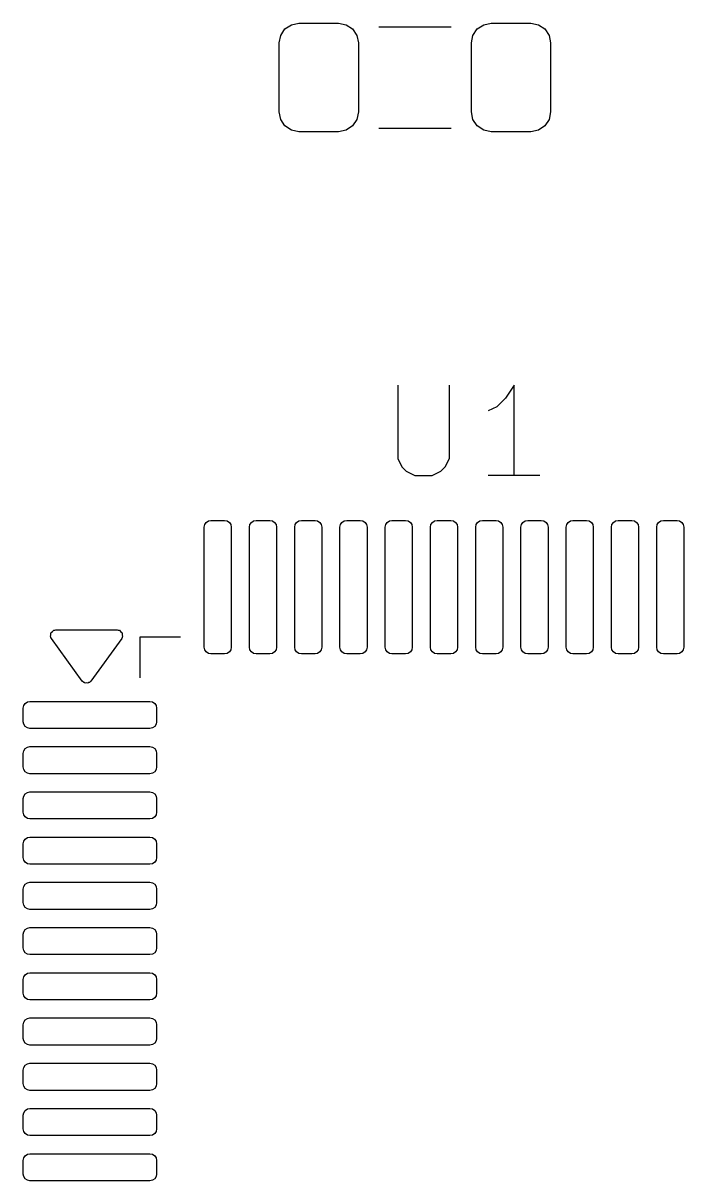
# Model space of a CAD drawing. Extents: x -0.18 to 2, y -0.2 to 1.93.
# Drawn here: x -0.138 to 0.149, y 0.417 to 0.921 of the extents above; entities that cross this region are included whole.
import ezdxf

# ---------------------------------------------------------------- set-up
doc = ezdxf.new("R2010")
doc.units = 0
doc.header["$MEASUREMENT"] = 0
doc.layers.add('BLACK', color=7, linetype='CONTINUOUS')
doc.layers.add('LYELLOW', color=51, linetype='CONTINUOUS')

msp = doc.modelspace()

# ---------------------------------------------------------------- linework, layer by layer
at = {"layer": 'BLACK', "linetype": 'CONTINUOUS'}
for p, q in [((-0.02624, 0.91593), (-0.02438, 0.91873)), ((-0.02624, 0.91593), (-0.02438, 0.91873)), ((-0.02438, 0.91873), (-0.02158, 0.92059)), ((-0.02438, 0.91873), (-0.02158, 0.92059)), ((-0.02158, 0.92059), (-0.01829, 0.92125)), ((-0.02158, 0.92059), (-0.01829, 0.92125)), ((-0.01829, 0.92125), (-0.00106, 0.92125)), ((-0.01829, 0.92125), (-0.00106, 0.92125)), ((-0.00106, 0.92125), (0.00223, 0.92059)), ((-0.00106, 0.92125), (0.00223, 0.92059)), ((0.00223, 0.92059), (0.00503, 0.91873)), ((0.00223, 0.92059), (0.00503, 0.91873)), ((0.00503, 0.91873), (0.00689, 0.91593)), ((0.00503, 0.91873), (0.00689, 0.91593)), ((0.05742, 0.91593), (0.05928, 0.91873)), ((0.05742, 0.91593), (0.05928, 0.91873)), ((0.05928, 0.91873), (0.06208, 0.92059)), ((0.05928, 0.91873), (0.06208, 0.92059)), ((0.06208, 0.92059), (0.06537, 0.92125)), ((0.06208, 0.92059), (0.06537, 0.92125)), ((0.06537, 0.92125), (0.0826, 0.92125)), ((0.06537, 0.92125), (0.0826, 0.92125)), ((0.0826, 0.92125), (0.08589, 0.92059)), ((0.0826, 0.92125), (0.08589, 0.92059)), ((0.08589, 0.92059), (0.08869, 0.91873)), ((0.08589, 0.92059), (0.08869, 0.91873)), ((0.08869, 0.91873), (0.09056, 0.91593)), ((0.08869, 0.91873), (0.09056, 0.91593)), ((-0.0269, 0.91264), (-0.02624, 0.91593)), ((-0.0269, 0.91264), (-0.02624, 0.91593)), ((-0.0269, 0.88262), (-0.0269, 0.91264)), ((-0.0269, 0.88262), (-0.0269, 0.91264)), ((0.00689, 0.91593), (0.00755, 0.91264)), ((0.00689, 0.91593), (0.00755, 0.91264)), ((0.00755, 0.91264), (0.00755, 0.88262)), ((0.00755, 0.91264), (0.00755, 0.88262)), ((0.05676, 0.91264), (0.05742, 0.91593)), ((0.05676, 0.91264), (0.05742, 0.91593)), ((0.05676, 0.88262), (0.05676, 0.91264)), ((0.05676, 0.88262), (0.05676, 0.91264)), ((0.09056, 0.91593), (0.09121, 0.91264)), ((0.09056, 0.91593), (0.09121, 0.91264)), ((0.09121, 0.91264), (0.09121, 0.88262)), ((0.09121, 0.91264), (0.09121, 0.88262)), ((-0.02624, 0.87932), (-0.0269, 0.88262)), ((-0.02624, 0.87932), (-0.0269, 0.88262)), ((0.00755, 0.88262), (0.00689, 0.87932)), ((0.00755, 0.88262), (0.00689, 0.87932)), ((0.05742, 0.87932), (0.05676, 0.88262)), ((0.05742, 0.87932), (0.05676, 0.88262)), ((0.09121, 0.88262), (0.09056, 0.87932)), ((0.09121, 0.88262), (0.09056, 0.87932)), ((-0.02438, 0.87653), (-0.02624, 0.87932)), ((-0.02438, 0.87653), (-0.02624, 0.87932)), ((0.00689, 0.87932), (0.00503, 0.87653)), ((0.00689, 0.87932), (0.00503, 0.87653)), ((0.05928, 0.87653), (0.05742, 0.87932)), ((0.05928, 0.87653), (0.05742, 0.87932)), ((0.09056, 0.87932), (0.08869, 0.87653)), ((0.09056, 0.87932), (0.08869, 0.87653)), ((-0.02158, 0.87466), (-0.02438, 0.87653)), ((-0.02158, 0.87466), (-0.02438, 0.87653)), ((-0.01829, 0.87401), (-0.02158, 0.87466)), ((-0.01829, 0.87401), (-0.02158, 0.87466)), ((-0.00106, 0.87401), (-0.01829, 0.87401)), ((-0.00106, 0.87401), (-0.01829, 0.87401)), ((0.00223, 0.87466), (-0.00106, 0.87401)), ((0.00223, 0.87466), (-0.00106, 0.87401)), ((0.00503, 0.87653), (0.00223, 0.87466)), ((0.00503, 0.87653), (0.00223, 0.87466)), ((0.06208, 0.87466), (0.05928, 0.87653)), ((0.06208, 0.87466), (0.05928, 0.87653)), ((0.06537, 0.87401), (0.06208, 0.87466)), ((0.06537, 0.87401), (0.06208, 0.87466)), ((0.0826, 0.87401), (0.06537, 0.87401)), ((0.0826, 0.87401), (0.06537, 0.87401)), ((0.08589, 0.87466), (0.0826, 0.87401)), ((0.08589, 0.87466), (0.0826, 0.87401)), ((0.08869, 0.87653), (0.08589, 0.87466)), ((0.08869, 0.87653), (0.08589, 0.87466)), ((-0.05952, 0.7019), (-0.0593, 0.70303)), ((-0.05952, 0.7019), (-0.0593, 0.70303)), ((-0.05952, 0.64973), (-0.05952, 0.7019)), ((-0.05952, 0.64973), (-0.05952, 0.7019)), ((-0.0593, 0.70303), (-0.05866, 0.70399)), ((-0.0593, 0.70303), (-0.05866, 0.70399)), ((-0.05866, 0.70399), (-0.0577, 0.70463)), ((-0.05866, 0.70399), (-0.0577, 0.70463)), ((-0.0577, 0.70463), (-0.05657, 0.70485)), ((-0.0577, 0.70463), (-0.05657, 0.70485)), ((-0.05657, 0.70485), (-0.05066, 0.70485)), ((-0.05657, 0.70485), (-0.05066, 0.70485)), ((-0.05066, 0.70485), (-0.04953, 0.70463)), ((-0.05066, 0.70485), (-0.04953, 0.70463)), ((-0.04953, 0.70463), (-0.04857, 0.70399)), ((-0.04953, 0.70463), (-0.04857, 0.70399)), ((-0.04857, 0.70399), (-0.04793, 0.70303)), ((-0.04857, 0.70399), (-0.04793, 0.70303)), ((-0.04793, 0.70303), (-0.04771, 0.7019)), ((-0.04793, 0.70303), (-0.04771, 0.7019)), ((-0.04771, 0.7019), (-0.04771, 0.64973)), ((-0.04771, 0.7019), (-0.04771, 0.64973)), ((-0.03984, 0.7019), (-0.03961, 0.70303)), ((-0.03984, 0.7019), (-0.03961, 0.70303)), ((-0.03984, 0.64973), (-0.03984, 0.7019)), ((-0.03984, 0.64973), (-0.03984, 0.7019)), ((-0.03961, 0.70303), (-0.03897, 0.70399)), ((-0.03961, 0.70303), (-0.03897, 0.70399)), ((-0.03897, 0.70399), (-0.03801, 0.70463)), ((-0.03897, 0.70399), (-0.03801, 0.70463)), ((-0.03801, 0.70463), (-0.03688, 0.70485)), ((-0.03801, 0.70463), (-0.03688, 0.70485)), ((-0.03688, 0.70485), (-0.03098, 0.70485)), ((-0.03688, 0.70485), (-0.03098, 0.70485)), ((-0.03098, 0.70485), (-0.02985, 0.70463)), ((-0.03098, 0.70485), (-0.02985, 0.70463)), ((-0.02985, 0.70463), (-0.02889, 0.70399)), ((-0.02985, 0.70463), (-0.02889, 0.70399)), ((-0.02889, 0.70399), (-0.02825, 0.70303)), ((-0.02889, 0.70399), (-0.02825, 0.70303)), ((-0.02825, 0.70303), (-0.02802, 0.7019)), ((-0.02825, 0.70303), (-0.02802, 0.7019)), ((-0.02802, 0.7019), (-0.02802, 0.64973)), ((-0.02802, 0.7019), (-0.02802, 0.64973)), ((-0.02015, 0.7019), (-0.01993, 0.70303)), ((-0.02015, 0.7019), (-0.01993, 0.70303)), ((-0.02015, 0.64973), (-0.02015, 0.7019)), ((-0.02015, 0.64973), (-0.02015, 0.7019)), ((-0.01993, 0.70303), (-0.01929, 0.70399)), ((-0.01993, 0.70303), (-0.01929, 0.70399)), ((-0.01929, 0.70399), (-0.01833, 0.70463)), ((-0.01929, 0.70399), (-0.01833, 0.70463)), ((-0.01833, 0.70463), (-0.0172, 0.70485)), ((-0.01833, 0.70463), (-0.0172, 0.70485)), ((-0.0172, 0.70485), (-0.01129, 0.70485)), ((-0.0172, 0.70485), (-0.01129, 0.70485)), ((-0.01129, 0.70485), (-0.01016, 0.70463)), ((-0.01129, 0.70485), (-0.01016, 0.70463)), ((-0.01016, 0.70463), (-0.0092, 0.70399)), ((-0.01016, 0.70463), (-0.0092, 0.70399)), ((-0.0092, 0.70399), (-0.00856, 0.70303)), ((-0.0092, 0.70399), (-0.00856, 0.70303)), ((-0.00856, 0.70303), (-0.00834, 0.7019)), ((-0.00856, 0.70303), (-0.00834, 0.7019)), ((-0.00834, 0.7019), (-0.00834, 0.64973)), ((-0.00834, 0.7019), (-0.00834, 0.64973)), ((-0.00047, 0.7019), (-0.00024, 0.70303)), ((-0.00047, 0.7019), (-0.00024, 0.70303)), ((-0.00047, 0.64973), (-0.00047, 0.7019)), ((-0.00047, 0.64973), (-0.00047, 0.7019)), ((-0.00024, 0.70303), (0.0004, 0.70399)), ((-0.00024, 0.70303), (0.0004, 0.70399)), ((0.0004, 0.70399), (0.00136, 0.70463)), ((0.0004, 0.70399), (0.00136, 0.70463)), ((0.00136, 0.70463), (0.00249, 0.70485)), ((0.00136, 0.70463), (0.00249, 0.70485)), ((0.00249, 0.70485), (0.00839, 0.70485)), ((0.00249, 0.70485), (0.00839, 0.70485)), ((0.00839, 0.70485), (0.00952, 0.70463)), ((0.00839, 0.70485), (0.00952, 0.70463)), ((0.00952, 0.70463), (0.01048, 0.70399)), ((0.00952, 0.70463), (0.01048, 0.70399)), ((0.01048, 0.70399), (0.01112, 0.70303)), ((0.01048, 0.70399), (0.01112, 0.70303)), ((0.01112, 0.70303), (0.01135, 0.7019)), ((0.01112, 0.70303), (0.01135, 0.7019)), ((0.01135, 0.7019), (0.01135, 0.64973)), ((0.01135, 0.7019), (0.01135, 0.64973)), ((0.01922, 0.7019), (0.01944, 0.70303)), ((0.01922, 0.7019), (0.01944, 0.70303)), ((0.01922, 0.64973), (0.01922, 0.7019)), ((0.01922, 0.64973), (0.01922, 0.7019)), ((0.01944, 0.70303), (0.02008, 0.70399)), ((0.01944, 0.70303), (0.02008, 0.70399)), ((0.02008, 0.70399), (0.02104, 0.70463)), ((0.02008, 0.70399), (0.02104, 0.70463)), ((0.02104, 0.70463), (0.02217, 0.70485)), ((0.02104, 0.70463), (0.02217, 0.70485)), ((0.02217, 0.70485), (0.02808, 0.70485)), ((0.02217, 0.70485), (0.02808, 0.70485)), ((0.02808, 0.70485), (0.02921, 0.70463)), ((0.02808, 0.70485), (0.02921, 0.70463)), ((0.02921, 0.70463), (0.03017, 0.70399)), ((0.02921, 0.70463), (0.03017, 0.70399)), ((0.03017, 0.70399), (0.03081, 0.70303)), ((0.03017, 0.70399), (0.03081, 0.70303)), ((0.03081, 0.70303), (0.03103, 0.7019)), ((0.03081, 0.70303), (0.03103, 0.7019)), ((0.03103, 0.7019), (0.03103, 0.64973)), ((0.03103, 0.7019), (0.03103, 0.64973)), ((0.0389, 0.7019), (0.03913, 0.70303)), ((0.0389, 0.7019), (0.03913, 0.70303)), ((0.0389, 0.64973), (0.0389, 0.7019)), ((0.0389, 0.64973), (0.0389, 0.7019)), ((0.03913, 0.70303), (0.03977, 0.70399)), ((0.03913, 0.70303), (0.03977, 0.70399)), ((0.03977, 0.70399), (0.04073, 0.70463)), ((0.03977, 0.70399), (0.04073, 0.70463)), ((0.04073, 0.70463), (0.04186, 0.70485)), ((0.04073, 0.70463), (0.04186, 0.70485)), ((0.04186, 0.70485), (0.04776, 0.70485)), ((0.04186, 0.70485), (0.04776, 0.70485)), ((0.04776, 0.70485), (0.04889, 0.70463)), ((0.04776, 0.70485), (0.04889, 0.70463)), ((0.04889, 0.70463), (0.04985, 0.70399)), ((0.04889, 0.70463), (0.04985, 0.70399)), ((0.04985, 0.70399), (0.05049, 0.70303)), ((0.04985, 0.70399), (0.05049, 0.70303)), ((0.05049, 0.70303), (0.05072, 0.7019)), ((0.05049, 0.70303), (0.05072, 0.7019)), ((0.05072, 0.7019), (0.05072, 0.64973)), ((0.05072, 0.7019), (0.05072, 0.64973)), ((0.05859, 0.7019), (0.05881, 0.70303)), ((0.05859, 0.7019), (0.05881, 0.70303)), ((0.05859, 0.64973), (0.05859, 0.7019)), ((0.05859, 0.64973), (0.05859, 0.7019)), ((0.05881, 0.70303), (0.05945, 0.70399)), ((0.05881, 0.70303), (0.05945, 0.70399)), ((0.05945, 0.70399), (0.06041, 0.70463)), ((0.05945, 0.70399), (0.06041, 0.70463)), ((0.06041, 0.70463), (0.06154, 0.70485)), ((0.06041, 0.70463), (0.06154, 0.70485)), ((0.06154, 0.70485), (0.06745, 0.70485)), ((0.06154, 0.70485), (0.06745, 0.70485)), ((0.06745, 0.70485), (0.06858, 0.70463)), ((0.06745, 0.70485), (0.06858, 0.70463)), ((0.06858, 0.70463), (0.06954, 0.70399)), ((0.06858, 0.70463), (0.06954, 0.70399)), ((0.06954, 0.70399), (0.07018, 0.70303)), ((0.06954, 0.70399), (0.07018, 0.70303)), ((0.07018, 0.70303), (0.0704, 0.7019)), ((0.07018, 0.70303), (0.0704, 0.7019)), ((0.0704, 0.7019), (0.0704, 0.64973)), ((0.0704, 0.7019), (0.0704, 0.64973)), ((0.07827, 0.7019), (0.0785, 0.70303)), ((0.07827, 0.7019), (0.0785, 0.70303)), ((0.07827, 0.64973), (0.07827, 0.7019)), ((0.07827, 0.64973), (0.07827, 0.7019)), ((0.0785, 0.70303), (0.07914, 0.70399)), ((0.0785, 0.70303), (0.07914, 0.70399)), ((0.07914, 0.70399), (0.0801, 0.70463)), ((0.07914, 0.70399), (0.0801, 0.70463)), ((0.0801, 0.70463), (0.08123, 0.70485)), ((0.0801, 0.70463), (0.08123, 0.70485)), ((0.08123, 0.70485), (0.08713, 0.70485)), ((0.08123, 0.70485), (0.08713, 0.70485)), ((0.08713, 0.70485), (0.08826, 0.70463)), ((0.08713, 0.70485), (0.08826, 0.70463)), ((0.08826, 0.70463), (0.08922, 0.70399)), ((0.08826, 0.70463), (0.08922, 0.70399)), ((0.08922, 0.70399), (0.08986, 0.70303)), ((0.08922, 0.70399), (0.08986, 0.70303)), ((0.08986, 0.70303), (0.09009, 0.7019)), ((0.08986, 0.70303), (0.09009, 0.7019)), ((0.09009, 0.7019), (0.09009, 0.64973)), ((0.09009, 0.7019), (0.09009, 0.64973)), ((0.09796, 0.7019), (0.09818, 0.70303)), ((0.09796, 0.7019), (0.09818, 0.70303)), ((0.09796, 0.64973), (0.09796, 0.7019)), ((0.09796, 0.64973), (0.09796, 0.7019)), ((0.09818, 0.70303), (0.09882, 0.70399)), ((0.09818, 0.70303), (0.09882, 0.70399)), ((0.09882, 0.70399), (0.09978, 0.70463)), ((0.09882, 0.70399), (0.09978, 0.70463)), ((0.09978, 0.70463), (0.10091, 0.70485)), ((0.09978, 0.70463), (0.10091, 0.70485)), ((0.10091, 0.70485), (0.10682, 0.70485)), ((0.10091, 0.70485), (0.10682, 0.70485)), ((0.10682, 0.70485), (0.10795, 0.70463)), ((0.10682, 0.70485), (0.10795, 0.70463)), ((0.10795, 0.70463), (0.10891, 0.70399)), ((0.10795, 0.70463), (0.10891, 0.70399)), ((0.10891, 0.70399), (0.10955, 0.70303)), ((0.10891, 0.70399), (0.10955, 0.70303)), ((0.10955, 0.70303), (0.10977, 0.7019)), ((0.10955, 0.70303), (0.10977, 0.7019)), ((0.10977, 0.7019), (0.10977, 0.64973)), ((0.10977, 0.7019), (0.10977, 0.64973)), ((0.11764, 0.7019), (0.11787, 0.70303)), ((0.11764, 0.7019), (0.11787, 0.70303)), ((0.11764, 0.64973), (0.11764, 0.7019)), ((0.11764, 0.64973), (0.11764, 0.7019)), ((0.11787, 0.70303), (0.11851, 0.70399)), ((0.11787, 0.70303), (0.11851, 0.70399)), ((0.11851, 0.70399), (0.11947, 0.70463)), ((0.11851, 0.70399), (0.11947, 0.70463)), ((0.11947, 0.70463), (0.1206, 0.70485)), ((0.11947, 0.70463), (0.1206, 0.70485)), ((0.1206, 0.70485), (0.1265, 0.70485)), ((0.1206, 0.70485), (0.1265, 0.70485)), ((0.1265, 0.70485), (0.12763, 0.70463)), ((0.1265, 0.70485), (0.12763, 0.70463)), ((0.12763, 0.70463), (0.12859, 0.70399)), ((0.12763, 0.70463), (0.12859, 0.70399)), ((0.12859, 0.70399), (0.12923, 0.70303)), ((0.12859, 0.70399), (0.12923, 0.70303)), ((0.12923, 0.70303), (0.12946, 0.7019)), ((0.12923, 0.70303), (0.12946, 0.7019)), ((0.12946, 0.7019), (0.12946, 0.64973)), ((0.12946, 0.7019), (0.12946, 0.64973)), ((0.13733, 0.7019), (0.13755, 0.70303)), ((0.13733, 0.7019), (0.13755, 0.70303)), ((0.13733, 0.64973), (0.13733, 0.7019)), ((0.13733, 0.64973), (0.13733, 0.7019)), ((0.13755, 0.70303), (0.13819, 0.70399)), ((0.13755, 0.70303), (0.13819, 0.70399)), ((0.13819, 0.70399), (0.13915, 0.70463)), ((0.13819, 0.70399), (0.13915, 0.70463)), ((0.13915, 0.70463), (0.14028, 0.70485)), ((0.13915, 0.70463), (0.14028, 0.70485)), ((0.14028, 0.70485), (0.14619, 0.70485)), ((0.14028, 0.70485), (0.14619, 0.70485)), ((0.14619, 0.70485), (0.14732, 0.70463)), ((0.14619, 0.70485), (0.14732, 0.70463)), ((0.14732, 0.70463), (0.14828, 0.70399)), ((0.14732, 0.70463), (0.14828, 0.70399)), ((0.14828, 0.70399), (0.14892, 0.70303)), ((0.14828, 0.70399), (0.14892, 0.70303)), ((0.14892, 0.70303), (0.14914, 0.7019)), ((0.14892, 0.70303), (0.14914, 0.7019)), ((0.14914, 0.7019), (0.14914, 0.64973)), ((0.14914, 0.7019), (0.14914, 0.64973)), ((-0.0593, 0.6486), (-0.05952, 0.64973)), ((-0.0593, 0.6486), (-0.05952, 0.64973)), ((-0.05866, 0.64765), (-0.0593, 0.6486)), ((-0.05866, 0.64765), (-0.0593, 0.6486)), ((-0.0577, 0.64701), (-0.05866, 0.64765)), ((-0.0577, 0.64701), (-0.05866, 0.64765)), ((-0.05657, 0.64678), (-0.0577, 0.64701)), ((-0.05657, 0.64678), (-0.0577, 0.64701)), ((-0.05066, 0.64678), (-0.05657, 0.64678)), ((-0.05066, 0.64678), (-0.05657, 0.64678)), ((-0.04953, 0.64701), (-0.05066, 0.64678)), ((-0.04953, 0.64701), (-0.05066, 0.64678)), ((-0.04857, 0.64765), (-0.04953, 0.64701)), ((-0.04857, 0.64765), (-0.04953, 0.64701)), ((-0.04793, 0.6486), (-0.04857, 0.64765)), ((-0.04793, 0.6486), (-0.04857, 0.64765)), ((-0.04771, 0.64973), (-0.04793, 0.6486)), ((-0.04771, 0.64973), (-0.04793, 0.6486)), ((-0.03961, 0.6486), (-0.03984, 0.64973)), ((-0.03961, 0.6486), (-0.03984, 0.64973)), ((-0.03897, 0.64765), (-0.03961, 0.6486)), ((-0.03897, 0.64765), (-0.03961, 0.6486)), ((-0.03801, 0.64701), (-0.03897, 0.64765)), ((-0.03801, 0.64701), (-0.03897, 0.64765)), ((-0.03688, 0.64678), (-0.03801, 0.64701)), ((-0.03688, 0.64678), (-0.03801, 0.64701)), ((-0.03098, 0.64678), (-0.03688, 0.64678)), ((-0.03098, 0.64678), (-0.03688, 0.64678)), ((-0.02985, 0.64701), (-0.03098, 0.64678)), ((-0.02985, 0.64701), (-0.03098, 0.64678)), ((-0.02889, 0.64765), (-0.02985, 0.64701)), ((-0.02889, 0.64765), (-0.02985, 0.64701)), ((-0.02825, 0.6486), (-0.02889, 0.64765)), ((-0.02825, 0.6486), (-0.02889, 0.64765)), ((-0.02802, 0.64973), (-0.02825, 0.6486)), ((-0.02802, 0.64973), (-0.02825, 0.6486)), ((-0.01993, 0.6486), (-0.02015, 0.64973)), ((-0.01993, 0.6486), (-0.02015, 0.64973)), ((-0.01929, 0.64765), (-0.01993, 0.6486)), ((-0.01929, 0.64765), (-0.01993, 0.6486)), ((-0.01833, 0.64701), (-0.01929, 0.64765)), ((-0.01833, 0.64701), (-0.01929, 0.64765)), ((-0.0172, 0.64678), (-0.01833, 0.64701)), ((-0.0172, 0.64678), (-0.01833, 0.64701)), ((-0.01129, 0.64678), (-0.0172, 0.64678)), ((-0.01129, 0.64678), (-0.0172, 0.64678)), ((-0.01016, 0.64701), (-0.01129, 0.64678)), ((-0.01016, 0.64701), (-0.01129, 0.64678)), ((-0.0092, 0.64765), (-0.01016, 0.64701)), ((-0.0092, 0.64765), (-0.01016, 0.64701)), ((-0.00856, 0.6486), (-0.0092, 0.64765)), ((-0.00856, 0.6486), (-0.0092, 0.64765)), ((-0.00834, 0.64973), (-0.00856, 0.6486)), ((-0.00834, 0.64973), (-0.00856, 0.6486)), ((-0.00024, 0.6486), (-0.00047, 0.64973)), ((-0.00024, 0.6486), (-0.00047, 0.64973)), ((0.0004, 0.64765), (-0.00024, 0.6486)), ((0.0004, 0.64765), (-0.00024, 0.6486)), ((0.00136, 0.64701), (0.0004, 0.64765)), ((0.00136, 0.64701), (0.0004, 0.64765)), ((0.00249, 0.64678), (0.00136, 0.64701)), ((0.00249, 0.64678), (0.00136, 0.64701)), ((0.00839, 0.64678), (0.00249, 0.64678)), ((0.00839, 0.64678), (0.00249, 0.64678)), ((0.00952, 0.64701), (0.00839, 0.64678)), ((0.00952, 0.64701), (0.00839, 0.64678)), ((0.01048, 0.64765), (0.00952, 0.64701)), ((0.01048, 0.64765), (0.00952, 0.64701)), ((0.01112, 0.6486), (0.01048, 0.64765)), ((0.01112, 0.6486), (0.01048, 0.64765)), ((0.01135, 0.64973), (0.01112, 0.6486)), ((0.01135, 0.64973), (0.01112, 0.6486)), ((0.01944, 0.6486), (0.01922, 0.64973)), ((0.01944, 0.6486), (0.01922, 0.64973)), ((0.02008, 0.64765), (0.01944, 0.6486)), ((0.02008, 0.64765), (0.01944, 0.6486)), ((0.02104, 0.64701), (0.02008, 0.64765)), ((0.02104, 0.64701), (0.02008, 0.64765)), ((0.02217, 0.64678), (0.02104, 0.64701)), ((0.02217, 0.64678), (0.02104, 0.64701)), ((0.02808, 0.64678), (0.02217, 0.64678)), ((0.02808, 0.64678), (0.02217, 0.64678)), ((0.02921, 0.64701), (0.02808, 0.64678)), ((0.02921, 0.64701), (0.02808, 0.64678)), ((0.03017, 0.64765), (0.02921, 0.64701)), ((0.03017, 0.64765), (0.02921, 0.64701)), ((0.03081, 0.6486), (0.03017, 0.64765)), ((0.03081, 0.6486), (0.03017, 0.64765)), ((0.03103, 0.64973), (0.03081, 0.6486)), ((0.03103, 0.64973), (0.03081, 0.6486)), ((0.03913, 0.6486), (0.0389, 0.64973)), ((0.03913, 0.6486), (0.0389, 0.64973)), ((0.03977, 0.64765), (0.03913, 0.6486)), ((0.03977, 0.64765), (0.03913, 0.6486)), ((0.04073, 0.64701), (0.03977, 0.64765)), ((0.04073, 0.64701), (0.03977, 0.64765)), ((0.04186, 0.64678), (0.04073, 0.64701)), ((0.04186, 0.64678), (0.04073, 0.64701)), ((0.04776, 0.64678), (0.04186, 0.64678)), ((0.04776, 0.64678), (0.04186, 0.64678)), ((0.04889, 0.64701), (0.04776, 0.64678)), ((0.04889, 0.64701), (0.04776, 0.64678)), ((0.04985, 0.64765), (0.04889, 0.64701)), ((0.04985, 0.64765), (0.04889, 0.64701)), ((0.05049, 0.6486), (0.04985, 0.64765)), ((0.05049, 0.6486), (0.04985, 0.64765)), ((0.05072, 0.64973), (0.05049, 0.6486)), ((0.05072, 0.64973), (0.05049, 0.6486)), ((0.05881, 0.6486), (0.05859, 0.64973)), ((0.05881, 0.6486), (0.05859, 0.64973)), ((0.05945, 0.64765), (0.05881, 0.6486)), ((0.05945, 0.64765), (0.05881, 0.6486)), ((0.06041, 0.64701), (0.05945, 0.64765)), ((0.06041, 0.64701), (0.05945, 0.64765)), ((0.06154, 0.64678), (0.06041, 0.64701)), ((0.06154, 0.64678), (0.06041, 0.64701)), ((0.06745, 0.64678), (0.06154, 0.64678)), ((0.06745, 0.64678), (0.06154, 0.64678)), ((0.06858, 0.64701), (0.06745, 0.64678)), ((0.06858, 0.64701), (0.06745, 0.64678)), ((0.06954, 0.64765), (0.06858, 0.64701)), ((0.06954, 0.64765), (0.06858, 0.64701)), ((0.07018, 0.6486), (0.06954, 0.64765)), ((0.07018, 0.6486), (0.06954, 0.64765)), ((0.0704, 0.64973), (0.07018, 0.6486)), ((0.0704, 0.64973), (0.07018, 0.6486)), ((0.0785, 0.6486), (0.07827, 0.64973)), ((0.0785, 0.6486), (0.07827, 0.64973)), ((0.07914, 0.64765), (0.0785, 0.6486)), ((0.07914, 0.64765), (0.0785, 0.6486)), ((0.0801, 0.64701), (0.07914, 0.64765)), ((0.0801, 0.64701), (0.07914, 0.64765)), ((0.08123, 0.64678), (0.0801, 0.64701)), ((0.08123, 0.64678), (0.0801, 0.64701)), ((0.08713, 0.64678), (0.08123, 0.64678)), ((0.08713, 0.64678), (0.08123, 0.64678)), ((0.08826, 0.64701), (0.08713, 0.64678)), ((0.08826, 0.64701), (0.08713, 0.64678)), ((0.08922, 0.64765), (0.08826, 0.64701)), ((0.08922, 0.64765), (0.08826, 0.64701)), ((0.08986, 0.6486), (0.08922, 0.64765)), ((0.08986, 0.6486), (0.08922, 0.64765)), ((0.09009, 0.64973), (0.08986, 0.6486)), ((0.09009, 0.64973), (0.08986, 0.6486)), ((0.09818, 0.6486), (0.09796, 0.64973)), ((0.09818, 0.6486), (0.09796, 0.64973)), ((0.09882, 0.64765), (0.09818, 0.6486)), ((0.09882, 0.64765), (0.09818, 0.6486)), ((0.09978, 0.64701), (0.09882, 0.64765)), ((0.09978, 0.64701), (0.09882, 0.64765)), ((0.10091, 0.64678), (0.09978, 0.64701)), ((0.10091, 0.64678), (0.09978, 0.64701)), ((0.10682, 0.64678), (0.10091, 0.64678)), ((0.10682, 0.64678), (0.10091, 0.64678)), ((0.10795, 0.64701), (0.10682, 0.64678)), ((0.10795, 0.64701), (0.10682, 0.64678)), ((0.10891, 0.64765), (0.10795, 0.64701)), ((0.10891, 0.64765), (0.10795, 0.64701)), ((0.10955, 0.6486), (0.10891, 0.64765)), ((0.10955, 0.6486), (0.10891, 0.64765)), ((0.10977, 0.64973), (0.10955, 0.6486)), ((0.10977, 0.64973), (0.10955, 0.6486)), ((0.11787, 0.6486), (0.11764, 0.64973)), ((0.11787, 0.6486), (0.11764, 0.64973)), ((0.11851, 0.64765), (0.11787, 0.6486)), ((0.11851, 0.64765), (0.11787, 0.6486)), ((0.11947, 0.64701), (0.11851, 0.64765)), ((0.11947, 0.64701), (0.11851, 0.64765)), ((0.1206, 0.64678), (0.11947, 0.64701)), ((0.1206, 0.64678), (0.11947, 0.64701)), ((0.1265, 0.64678), (0.1206, 0.64678)), ((0.1265, 0.64678), (0.1206, 0.64678)), ((0.12763, 0.64701), (0.1265, 0.64678)), ((0.12763, 0.64701), (0.1265, 0.64678)), ((0.12859, 0.64765), (0.12763, 0.64701)), ((0.12859, 0.64765), (0.12763, 0.64701)), ((0.12923, 0.6486), (0.12859, 0.64765)), ((0.12923, 0.6486), (0.12859, 0.64765)), ((0.12946, 0.64973), (0.12923, 0.6486)), ((0.12946, 0.64973), (0.12923, 0.6486)), ((0.13755, 0.6486), (0.13733, 0.64973)), ((0.13755, 0.6486), (0.13733, 0.64973)), ((0.13819, 0.64765), (0.13755, 0.6486)), ((0.13819, 0.64765), (0.13755, 0.6486)), ((0.13915, 0.64701), (0.13819, 0.64765)), ((0.13915, 0.64701), (0.13819, 0.64765)), ((0.14028, 0.64678), (0.13915, 0.64701)), ((0.14028, 0.64678), (0.13915, 0.64701)), ((0.14619, 0.64678), (0.14028, 0.64678)), ((0.14619, 0.64678), (0.14028, 0.64678)), ((0.14732, 0.64701), (0.14619, 0.64678)), ((0.14732, 0.64701), (0.14619, 0.64678)), ((0.14828, 0.64765), (0.14732, 0.64701)), ((0.14828, 0.64765), (0.14732, 0.64701)), ((0.14892, 0.6486), (0.14828, 0.64765)), ((0.14892, 0.6486), (0.14828, 0.64765)), ((0.14914, 0.64973), (0.14892, 0.6486)), ((0.14914, 0.64973), (0.14892, 0.6486)), ((-0.13804, 0.62429), (-0.1374, 0.62525)), ((-0.13804, 0.62429), (-0.1374, 0.62525)), ((-0.1374, 0.62525), (-0.13644, 0.62589)), ((-0.1374, 0.62525), (-0.13644, 0.62589)), ((-0.13644, 0.62589), (-0.13531, 0.62611)), ((-0.13644, 0.62589), (-0.13531, 0.62611)), ((-0.13531, 0.62611), (-0.08314, 0.62611)), ((-0.13531, 0.62611), (-0.08314, 0.62611)), ((-0.08314, 0.62611), (-0.08201, 0.62589)), ((-0.08314, 0.62611), (-0.08201, 0.62589)), ((-0.08201, 0.62589), (-0.08105, 0.62525)), ((-0.08201, 0.62589), (-0.08105, 0.62525)), ((-0.08105, 0.62525), (-0.08041, 0.62429)), ((-0.08105, 0.62525), (-0.08041, 0.62429)), ((-0.13826, 0.62316), (-0.13804, 0.62429)), ((-0.13826, 0.62316), (-0.13804, 0.62429)), ((-0.13826, 0.61725), (-0.13826, 0.62316)), ((-0.13826, 0.61725), (-0.13826, 0.62316)), ((-0.08041, 0.62429), (-0.08019, 0.62316)), ((-0.08041, 0.62429), (-0.08019, 0.62316)), ((-0.08019, 0.62316), (-0.08019, 0.61725)), ((-0.08019, 0.62316), (-0.08019, 0.61725)), ((-0.13804, 0.61612), (-0.13826, 0.61725)), ((-0.13804, 0.61612), (-0.13826, 0.61725)), ((-0.1374, 0.61517), (-0.13804, 0.61612)), ((-0.1374, 0.61517), (-0.13804, 0.61612)), ((-0.13644, 0.61453), (-0.1374, 0.61517)), ((-0.13644, 0.61453), (-0.1374, 0.61517)), ((-0.08105, 0.61517), (-0.08201, 0.61453)), ((-0.08105, 0.61517), (-0.08201, 0.61453)), ((-0.08041, 0.61612), (-0.08105, 0.61517)), ((-0.08041, 0.61612), (-0.08105, 0.61517)), ((-0.08019, 0.61725), (-0.08041, 0.61612)), ((-0.08019, 0.61725), (-0.08041, 0.61612)), ((-0.13531, 0.6143), (-0.13644, 0.61453)), ((-0.13531, 0.6143), (-0.13644, 0.61453)), ((-0.08314, 0.6143), (-0.13531, 0.6143)), ((-0.08314, 0.6143), (-0.13531, 0.6143)), ((-0.08201, 0.61453), (-0.08314, 0.6143)), ((-0.08201, 0.61453), (-0.08314, 0.6143)), ((-0.13826, 0.60347), (-0.13804, 0.6046)), ((-0.13826, 0.60347), (-0.13804, 0.6046)), ((-0.13804, 0.6046), (-0.1374, 0.60556)), ((-0.13804, 0.6046), (-0.1374, 0.60556)), ((-0.1374, 0.60556), (-0.13644, 0.6062)), ((-0.1374, 0.60556), (-0.13644, 0.6062)), ((-0.13644, 0.6062), (-0.13531, 0.60643)), ((-0.13644, 0.6062), (-0.13531, 0.60643)), ((-0.13531, 0.60643), (-0.08314, 0.60643)), ((-0.13531, 0.60643), (-0.08314, 0.60643)), ((-0.08314, 0.60643), (-0.08201, 0.6062)), ((-0.08314, 0.60643), (-0.08201, 0.6062)), ((-0.08201, 0.6062), (-0.08105, 0.60556)), ((-0.08201, 0.6062), (-0.08105, 0.60556)), ((-0.08105, 0.60556), (-0.08041, 0.6046)), ((-0.08105, 0.60556), (-0.08041, 0.6046)), ((-0.08041, 0.6046), (-0.08019, 0.60347)), ((-0.08041, 0.6046), (-0.08019, 0.60347)), ((-0.13826, 0.59757), (-0.13826, 0.60347)), ((-0.13826, 0.59757), (-0.13826, 0.60347)), ((-0.08019, 0.60347), (-0.08019, 0.59757)), ((-0.08019, 0.60347), (-0.08019, 0.59757)), ((-0.13804, 0.59644), (-0.13826, 0.59757)), ((-0.13804, 0.59644), (-0.13826, 0.59757)), ((-0.1374, 0.59548), (-0.13804, 0.59644)), ((-0.1374, 0.59548), (-0.13804, 0.59644)), ((-0.13644, 0.59484), (-0.1374, 0.59548)), ((-0.13644, 0.59484), (-0.1374, 0.59548)), ((-0.13531, 0.59462), (-0.13644, 0.59484)), ((-0.13531, 0.59462), (-0.13644, 0.59484)), ((-0.08314, 0.59462), (-0.13531, 0.59462)), ((-0.08314, 0.59462), (-0.13531, 0.59462)), ((-0.08201, 0.59484), (-0.08314, 0.59462)), ((-0.08201, 0.59484), (-0.08314, 0.59462)), ((-0.08105, 0.59548), (-0.08201, 0.59484)), ((-0.08105, 0.59548), (-0.08201, 0.59484)), ((-0.08041, 0.59644), (-0.08105, 0.59548)), ((-0.08041, 0.59644), (-0.08105, 0.59548)), ((-0.08019, 0.59757), (-0.08041, 0.59644)), ((-0.08019, 0.59757), (-0.08041, 0.59644)), ((-0.13826, 0.58379), (-0.13804, 0.58492)), ((-0.13826, 0.58379), (-0.13804, 0.58492)), ((-0.13804, 0.58492), (-0.1374, 0.58588)), ((-0.13804, 0.58492), (-0.1374, 0.58588)), ((-0.1374, 0.58588), (-0.13644, 0.58652)), ((-0.1374, 0.58588), (-0.13644, 0.58652)), ((-0.13644, 0.58652), (-0.13531, 0.58674)), ((-0.13644, 0.58652), (-0.13531, 0.58674)), ((-0.13531, 0.58674), (-0.08314, 0.58674)), ((-0.13531, 0.58674), (-0.08314, 0.58674)), ((-0.08314, 0.58674), (-0.08201, 0.58652)), ((-0.08314, 0.58674), (-0.08201, 0.58652)), ((-0.08201, 0.58652), (-0.08105, 0.58588)), ((-0.08201, 0.58652), (-0.08105, 0.58588)), ((-0.08105, 0.58588), (-0.08041, 0.58492)), ((-0.08105, 0.58588), (-0.08041, 0.58492)), ((-0.08041, 0.58492), (-0.08019, 0.58379)), ((-0.08041, 0.58492), (-0.08019, 0.58379)), ((-0.13826, 0.57788), (-0.13826, 0.58379)), ((-0.13826, 0.57788), (-0.13826, 0.58379)), ((-0.08019, 0.58379), (-0.08019, 0.57788)), ((-0.08019, 0.58379), (-0.08019, 0.57788)), ((-0.13804, 0.57675), (-0.13826, 0.57788)), ((-0.13804, 0.57675), (-0.13826, 0.57788)), ((-0.1374, 0.5758), (-0.13804, 0.57675)), ((-0.1374, 0.5758), (-0.13804, 0.57675)), ((-0.13644, 0.57516), (-0.1374, 0.5758)), ((-0.13644, 0.57516), (-0.1374, 0.5758)), ((-0.13531, 0.57493), (-0.13644, 0.57516)), ((-0.13531, 0.57493), (-0.13644, 0.57516)), ((-0.08314, 0.57493), (-0.13531, 0.57493)), ((-0.08314, 0.57493), (-0.13531, 0.57493)), ((-0.08201, 0.57516), (-0.08314, 0.57493)), ((-0.08201, 0.57516), (-0.08314, 0.57493)), ((-0.08105, 0.5758), (-0.08201, 0.57516)), ((-0.08105, 0.5758), (-0.08201, 0.57516)), ((-0.08041, 0.57675), (-0.08105, 0.5758)), ((-0.08041, 0.57675), (-0.08105, 0.5758)), ((-0.08019, 0.57788), (-0.08041, 0.57675)), ((-0.08019, 0.57788), (-0.08041, 0.57675)), ((-0.13826, 0.5641), (-0.13804, 0.56523)), ((-0.13826, 0.5641), (-0.13804, 0.56523)), ((-0.13804, 0.56523), (-0.1374, 0.56619)), ((-0.13804, 0.56523), (-0.1374, 0.56619)), ((-0.1374, 0.56619), (-0.13644, 0.56683)), ((-0.1374, 0.56619), (-0.13644, 0.56683)), ((-0.13644, 0.56683), (-0.13531, 0.56706)), ((-0.13644, 0.56683), (-0.13531, 0.56706)), ((-0.13531, 0.56706), (-0.08314, 0.56706)), ((-0.13531, 0.56706), (-0.08314, 0.56706)), ((-0.08314, 0.56706), (-0.08201, 0.56683)), ((-0.08314, 0.56706), (-0.08201, 0.56683)), ((-0.08201, 0.56683), (-0.08105, 0.56619)), ((-0.08201, 0.56683), (-0.08105, 0.56619)), ((-0.08105, 0.56619), (-0.08041, 0.56523)), ((-0.08105, 0.56619), (-0.08041, 0.56523)), ((-0.08041, 0.56523), (-0.08019, 0.5641)), ((-0.08041, 0.56523), (-0.08019, 0.5641)), ((-0.13826, 0.5582), (-0.13826, 0.5641)), ((-0.13826, 0.5582), (-0.13826, 0.5641)), ((-0.08019, 0.5641), (-0.08019, 0.5582)), ((-0.08019, 0.5641), (-0.08019, 0.5582)), ((-0.13804, 0.55707), (-0.13826, 0.5582)), ((-0.13804, 0.55707), (-0.13826, 0.5582)), ((-0.1374, 0.55611), (-0.13804, 0.55707)), ((-0.1374, 0.55611), (-0.13804, 0.55707)), ((-0.13644, 0.55547), (-0.1374, 0.55611)), ((-0.13644, 0.55547), (-0.1374, 0.55611)), ((-0.13531, 0.55525), (-0.13644, 0.55547)), ((-0.13531, 0.55525), (-0.13644, 0.55547)), ((-0.08314, 0.55525), (-0.13531, 0.55525)), ((-0.08314, 0.55525), (-0.13531, 0.55525)), ((-0.08201, 0.55547), (-0.08314, 0.55525)), ((-0.08201, 0.55547), (-0.08314, 0.55525)), ((-0.08105, 0.55611), (-0.08201, 0.55547)), ((-0.08105, 0.55611), (-0.08201, 0.55547)), ((-0.08041, 0.55707), (-0.08105, 0.55611)), ((-0.08041, 0.55707), (-0.08105, 0.55611)), ((-0.08019, 0.5582), (-0.08041, 0.55707)), ((-0.08019, 0.5582), (-0.08041, 0.55707)), ((-0.13826, 0.54442), (-0.13804, 0.54555)), ((-0.13826, 0.54442), (-0.13804, 0.54555)), ((-0.13826, 0.53851), (-0.13826, 0.54442)), ((-0.13826, 0.53851), (-0.13826, 0.54442)), ((-0.13804, 0.54555), (-0.1374, 0.54651)), ((-0.13804, 0.54555), (-0.1374, 0.54651)), ((-0.1374, 0.54651), (-0.13644, 0.54715)), ((-0.1374, 0.54651), (-0.13644, 0.54715)), ((-0.13644, 0.54715), (-0.13531, 0.54737)), ((-0.13644, 0.54715), (-0.13531, 0.54737)), ((-0.13531, 0.54737), (-0.08314, 0.54737)), ((-0.13531, 0.54737), (-0.08314, 0.54737)), ((-0.08314, 0.54737), (-0.08201, 0.54715)), ((-0.08314, 0.54737), (-0.08201, 0.54715)), ((-0.08201, 0.54715), (-0.08105, 0.54651)), ((-0.08201, 0.54715), (-0.08105, 0.54651)), ((-0.08105, 0.54651), (-0.08041, 0.54555)), ((-0.08105, 0.54651), (-0.08041, 0.54555)), ((-0.08041, 0.54555), (-0.08019, 0.54442)), ((-0.08041, 0.54555), (-0.08019, 0.54442)), ((-0.08019, 0.54442), (-0.08019, 0.53851)), ((-0.08019, 0.54442), (-0.08019, 0.53851)), ((-0.13804, 0.53738), (-0.13826, 0.53851)), ((-0.13804, 0.53738), (-0.13826, 0.53851)), ((-0.1374, 0.53643), (-0.13804, 0.53738)), ((-0.1374, 0.53643), (-0.13804, 0.53738)), ((-0.13644, 0.53579), (-0.1374, 0.53643)), ((-0.13644, 0.53579), (-0.1374, 0.53643)), ((-0.13531, 0.53556), (-0.13644, 0.53579)), ((-0.13531, 0.53556), (-0.13644, 0.53579)), ((-0.08314, 0.53556), (-0.13531, 0.53556)), ((-0.08314, 0.53556), (-0.13531, 0.53556)), ((-0.08201, 0.53579), (-0.08314, 0.53556)), ((-0.08201, 0.53579), (-0.08314, 0.53556)), ((-0.08105, 0.53643), (-0.08201, 0.53579)), ((-0.08105, 0.53643), (-0.08201, 0.53579)), ((-0.08041, 0.53738), (-0.08105, 0.53643)), ((-0.08041, 0.53738), (-0.08105, 0.53643)), ((-0.08019, 0.53851), (-0.08041, 0.53738)), ((-0.08019, 0.53851), (-0.08041, 0.53738)), ((-0.13826, 0.52473), (-0.13804, 0.52586)), ((-0.13826, 0.52473), (-0.13804, 0.52586)), ((-0.13826, 0.51883), (-0.13826, 0.52473)), ((-0.13826, 0.51883), (-0.13826, 0.52473)), ((-0.13804, 0.52586), (-0.1374, 0.52682)), ((-0.13804, 0.52586), (-0.1374, 0.52682)), ((-0.1374, 0.52682), (-0.13644, 0.52746)), ((-0.1374, 0.52682), (-0.13644, 0.52746)), ((-0.13644, 0.52746), (-0.13531, 0.52769)), ((-0.13644, 0.52746), (-0.13531, 0.52769)), ((-0.13531, 0.52769), (-0.08314, 0.52769)), ((-0.13531, 0.52769), (-0.08314, 0.52769)), ((-0.08314, 0.52769), (-0.08201, 0.52746)), ((-0.08314, 0.52769), (-0.08201, 0.52746)), ((-0.08201, 0.52746), (-0.08105, 0.52682)), ((-0.08201, 0.52746), (-0.08105, 0.52682)), ((-0.08105, 0.52682), (-0.08041, 0.52586)), ((-0.08105, 0.52682), (-0.08041, 0.52586)), ((-0.08041, 0.52586), (-0.08019, 0.52473)), ((-0.08041, 0.52586), (-0.08019, 0.52473)), ((-0.08019, 0.52473), (-0.08019, 0.51883)), ((-0.08019, 0.52473), (-0.08019, 0.51883)), ((-0.13804, 0.5177), (-0.13826, 0.51883)), ((-0.13804, 0.5177), (-0.13826, 0.51883)), ((-0.1374, 0.51674), (-0.13804, 0.5177)), ((-0.1374, 0.51674), (-0.13804, 0.5177)), ((-0.13644, 0.5161), (-0.1374, 0.51674)), ((-0.13644, 0.5161), (-0.1374, 0.51674)), ((-0.13531, 0.51588), (-0.13644, 0.5161)), ((-0.13531, 0.51588), (-0.13644, 0.5161)), ((-0.08314, 0.51588), (-0.13531, 0.51588)), ((-0.08314, 0.51588), (-0.13531, 0.51588)), ((-0.08201, 0.5161), (-0.08314, 0.51588)), ((-0.08201, 0.5161), (-0.08314, 0.51588)), ((-0.08105, 0.51674), (-0.08201, 0.5161)), ((-0.08105, 0.51674), (-0.08201, 0.5161)), ((-0.08041, 0.5177), (-0.08105, 0.51674)), ((-0.08041, 0.5177), (-0.08105, 0.51674)), ((-0.08019, 0.51883), (-0.08041, 0.5177)), ((-0.08019, 0.51883), (-0.08041, 0.5177)), ((-0.13826, 0.50505), (-0.13804, 0.50618)), ((-0.13826, 0.50505), (-0.13804, 0.50618)), ((-0.13826, 0.49914), (-0.13826, 0.50505)), ((-0.13826, 0.49914), (-0.13826, 0.50505)), ((-0.13804, 0.50618), (-0.1374, 0.50714)), ((-0.13804, 0.50618), (-0.1374, 0.50714)), ((-0.1374, 0.50714), (-0.13644, 0.50778)), ((-0.1374, 0.50714), (-0.13644, 0.50778)), ((-0.13644, 0.50778), (-0.13531, 0.508)), ((-0.13644, 0.50778), (-0.13531, 0.508)), ((-0.13531, 0.508), (-0.08314, 0.508)), ((-0.13531, 0.508), (-0.08314, 0.508)), ((-0.08314, 0.508), (-0.08201, 0.50778)), ((-0.08314, 0.508), (-0.08201, 0.50778)), ((-0.08201, 0.50778), (-0.08105, 0.50714)), ((-0.08201, 0.50778), (-0.08105, 0.50714)), ((-0.08105, 0.50714), (-0.08041, 0.50618)), ((-0.08105, 0.50714), (-0.08041, 0.50618)), ((-0.08041, 0.50618), (-0.08019, 0.50505)), ((-0.08041, 0.50618), (-0.08019, 0.50505)), ((-0.08019, 0.50505), (-0.08019, 0.49914)), ((-0.08019, 0.50505), (-0.08019, 0.49914)), ((-0.13804, 0.49801), (-0.13826, 0.49914)), ((-0.13804, 0.49801), (-0.13826, 0.49914)), ((-0.08019, 0.49914), (-0.08041, 0.49801)), ((-0.08019, 0.49914), (-0.08041, 0.49801)), ((-0.1374, 0.49706), (-0.13804, 0.49801)), ((-0.1374, 0.49706), (-0.13804, 0.49801)), ((-0.13644, 0.49642), (-0.1374, 0.49706)), ((-0.13644, 0.49642), (-0.1374, 0.49706)), ((-0.13531, 0.49619), (-0.13644, 0.49642)), ((-0.13531, 0.49619), (-0.13644, 0.49642)), ((-0.08314, 0.49619), (-0.13531, 0.49619)), ((-0.08314, 0.49619), (-0.13531, 0.49619)), ((-0.08201, 0.49642), (-0.08314, 0.49619)), ((-0.08201, 0.49642), (-0.08314, 0.49619)), ((-0.08105, 0.49706), (-0.08201, 0.49642)), ((-0.08105, 0.49706), (-0.08201, 0.49642)), ((-0.08041, 0.49801), (-0.08105, 0.49706)), ((-0.08041, 0.49801), (-0.08105, 0.49706)), ((-0.13826, 0.48536), (-0.13804, 0.48649)), ((-0.13826, 0.48536), (-0.13804, 0.48649)), ((-0.13826, 0.47946), (-0.13826, 0.48536)), ((-0.13826, 0.47946), (-0.13826, 0.48536)), ((-0.13804, 0.48649), (-0.1374, 0.48745)), ((-0.13804, 0.48649), (-0.1374, 0.48745)), ((-0.1374, 0.48745), (-0.13644, 0.48809)), ((-0.1374, 0.48745), (-0.13644, 0.48809)), ((-0.13644, 0.48809), (-0.13531, 0.48832)), ((-0.13644, 0.48809), (-0.13531, 0.48832)), ((-0.13531, 0.48832), (-0.08314, 0.48832)), ((-0.13531, 0.48832), (-0.08314, 0.48832)), ((-0.08314, 0.48832), (-0.08201, 0.48809)), ((-0.08314, 0.48832), (-0.08201, 0.48809)), ((-0.08201, 0.48809), (-0.08105, 0.48745)), ((-0.08201, 0.48809), (-0.08105, 0.48745)), ((-0.08105, 0.48745), (-0.08041, 0.48649)), ((-0.08105, 0.48745), (-0.08041, 0.48649)), ((-0.08041, 0.48649), (-0.08019, 0.48536)), ((-0.08041, 0.48649), (-0.08019, 0.48536)), ((-0.08019, 0.48536), (-0.08019, 0.47946)), ((-0.08019, 0.48536), (-0.08019, 0.47946)), ((-0.13804, 0.47833), (-0.13826, 0.47946)), ((-0.13804, 0.47833), (-0.13826, 0.47946)), ((-0.08019, 0.47946), (-0.08041, 0.47833)), ((-0.08019, 0.47946), (-0.08041, 0.47833)), ((-0.1374, 0.47737), (-0.13804, 0.47833)), ((-0.1374, 0.47737), (-0.13804, 0.47833)), ((-0.13644, 0.47673), (-0.1374, 0.47737)), ((-0.13644, 0.47673), (-0.1374, 0.47737)), ((-0.13531, 0.47651), (-0.13644, 0.47673)), ((-0.13531, 0.47651), (-0.13644, 0.47673)), ((-0.08314, 0.47651), (-0.13531, 0.47651)), ((-0.08314, 0.47651), (-0.13531, 0.47651)), ((-0.08201, 0.47673), (-0.08314, 0.47651)), ((-0.08201, 0.47673), (-0.08314, 0.47651)), ((-0.08105, 0.47737), (-0.08201, 0.47673)), ((-0.08105, 0.47737), (-0.08201, 0.47673)), ((-0.08041, 0.47833), (-0.08105, 0.47737)), ((-0.08041, 0.47833), (-0.08105, 0.47737)), ((-0.13644, 0.46841), (-0.13531, 0.46863)), ((-0.13644, 0.46841), (-0.13531, 0.46863)), ((-0.13531, 0.46863), (-0.08314, 0.46863)), ((-0.13531, 0.46863), (-0.08314, 0.46863)), ((-0.08314, 0.46863), (-0.08201, 0.46841)), ((-0.08314, 0.46863), (-0.08201, 0.46841)), ((-0.13826, 0.46568), (-0.13804, 0.46681)), ((-0.13826, 0.46568), (-0.13804, 0.46681)), ((-0.13826, 0.45977), (-0.13826, 0.46568)), ((-0.13826, 0.45977), (-0.13826, 0.46568)), ((-0.13804, 0.46681), (-0.1374, 0.46777)), ((-0.13804, 0.46681), (-0.1374, 0.46777)), ((-0.1374, 0.46777), (-0.13644, 0.46841)), ((-0.1374, 0.46777), (-0.13644, 0.46841)), ((-0.08201, 0.46841), (-0.08105, 0.46777)), ((-0.08201, 0.46841), (-0.08105, 0.46777)), ((-0.08105, 0.46777), (-0.08041, 0.46681)), ((-0.08105, 0.46777), (-0.08041, 0.46681)), ((-0.08041, 0.46681), (-0.08019, 0.46568)), ((-0.08041, 0.46681), (-0.08019, 0.46568)), ((-0.08019, 0.46568), (-0.08019, 0.45977)), ((-0.08019, 0.46568), (-0.08019, 0.45977)), ((-0.13804, 0.45864), (-0.13826, 0.45977)), ((-0.13804, 0.45864), (-0.13826, 0.45977)), ((-0.1374, 0.45769), (-0.13804, 0.45864)), ((-0.1374, 0.45769), (-0.13804, 0.45864)), ((-0.08041, 0.45864), (-0.08105, 0.45769)), ((-0.08041, 0.45864), (-0.08105, 0.45769)), ((-0.08019, 0.45977), (-0.08041, 0.45864)), ((-0.08019, 0.45977), (-0.08041, 0.45864)), ((-0.13644, 0.45705), (-0.1374, 0.45769)), ((-0.13644, 0.45705), (-0.1374, 0.45769)), ((-0.13531, 0.45682), (-0.13644, 0.45705)), ((-0.13531, 0.45682), (-0.13644, 0.45705)), ((-0.08314, 0.45682), (-0.13531, 0.45682)), ((-0.08314, 0.45682), (-0.13531, 0.45682)), ((-0.08201, 0.45705), (-0.08314, 0.45682)), ((-0.08201, 0.45705), (-0.08314, 0.45682)), ((-0.08105, 0.45769), (-0.08201, 0.45705)), ((-0.08105, 0.45769), (-0.08201, 0.45705)), ((-0.1374, 0.44808), (-0.13644, 0.44872)), ((-0.1374, 0.44808), (-0.13644, 0.44872)), ((-0.13644, 0.44872), (-0.13531, 0.44895)), ((-0.13644, 0.44872), (-0.13531, 0.44895)), ((-0.13531, 0.44895), (-0.08314, 0.44895)), ((-0.13531, 0.44895), (-0.08314, 0.44895)), ((-0.08314, 0.44895), (-0.08201, 0.44872)), ((-0.08314, 0.44895), (-0.08201, 0.44872)), ((-0.08201, 0.44872), (-0.08105, 0.44808)), ((-0.08201, 0.44872), (-0.08105, 0.44808)), ((-0.13826, 0.44599), (-0.13804, 0.44712)), ((-0.13826, 0.44599), (-0.13804, 0.44712)), ((-0.13826, 0.44009), (-0.13826, 0.44599)), ((-0.13826, 0.44009), (-0.13826, 0.44599)), ((-0.13804, 0.44712), (-0.1374, 0.44808)), ((-0.13804, 0.44712), (-0.1374, 0.44808)), ((-0.08105, 0.44808), (-0.08041, 0.44712)), ((-0.08105, 0.44808), (-0.08041, 0.44712)), ((-0.08041, 0.44712), (-0.08019, 0.44599)), ((-0.08041, 0.44712), (-0.08019, 0.44599)), ((-0.08019, 0.44599), (-0.08019, 0.44009)), ((-0.08019, 0.44599), (-0.08019, 0.44009)), ((-0.13804, 0.43896), (-0.13826, 0.44009)), ((-0.13804, 0.43896), (-0.13826, 0.44009)), ((-0.1374, 0.438), (-0.13804, 0.43896)), ((-0.1374, 0.438), (-0.13804, 0.43896)), ((-0.08041, 0.43896), (-0.08105, 0.438)), ((-0.08041, 0.43896), (-0.08105, 0.438)), ((-0.08019, 0.44009), (-0.08041, 0.43896)), ((-0.08019, 0.44009), (-0.08041, 0.43896)), ((-0.13644, 0.43736), (-0.1374, 0.438)), ((-0.13644, 0.43736), (-0.1374, 0.438)), ((-0.13531, 0.43714), (-0.13644, 0.43736)), ((-0.13531, 0.43714), (-0.13644, 0.43736)), ((-0.08314, 0.43714), (-0.13531, 0.43714)), ((-0.08314, 0.43714), (-0.13531, 0.43714)), ((-0.08201, 0.43736), (-0.08314, 0.43714)), ((-0.08201, 0.43736), (-0.08314, 0.43714)), ((-0.08105, 0.438), (-0.08201, 0.43736)), ((-0.08105, 0.438), (-0.08201, 0.43736)), ((-0.13804, 0.42744), (-0.1374, 0.4284)), ((-0.13804, 0.42744), (-0.1374, 0.4284)), ((-0.1374, 0.4284), (-0.13644, 0.42904)), ((-0.1374, 0.4284), (-0.13644, 0.42904)), ((-0.13644, 0.42904), (-0.13531, 0.42926)), ((-0.13644, 0.42904), (-0.13531, 0.42926)), ((-0.13531, 0.42926), (-0.08314, 0.42926)), ((-0.13531, 0.42926), (-0.08314, 0.42926)), ((-0.08314, 0.42926), (-0.08201, 0.42904)), ((-0.08314, 0.42926), (-0.08201, 0.42904)), ((-0.08201, 0.42904), (-0.08105, 0.4284)), ((-0.08201, 0.42904), (-0.08105, 0.4284)), ((-0.08105, 0.4284), (-0.08041, 0.42744)), ((-0.08105, 0.4284), (-0.08041, 0.42744)), ((-0.13826, 0.42631), (-0.13804, 0.42744)), ((-0.13826, 0.42631), (-0.13804, 0.42744)), ((-0.13826, 0.4204), (-0.13826, 0.42631)), ((-0.13826, 0.4204), (-0.13826, 0.42631)), ((-0.08041, 0.42744), (-0.08019, 0.42631)), ((-0.08041, 0.42744), (-0.08019, 0.42631)), ((-0.08019, 0.42631), (-0.08019, 0.4204)), ((-0.08019, 0.42631), (-0.08019, 0.4204)), ((-0.13804, 0.41927), (-0.13826, 0.4204)), ((-0.13804, 0.41927), (-0.13826, 0.4204)), ((-0.1374, 0.41832), (-0.13804, 0.41927)), ((-0.1374, 0.41832), (-0.13804, 0.41927)), ((-0.13644, 0.41768), (-0.1374, 0.41832)), ((-0.13644, 0.41768), (-0.1374, 0.41832)), ((-0.08105, 0.41832), (-0.08201, 0.41768)), ((-0.08105, 0.41832), (-0.08201, 0.41768)), ((-0.08041, 0.41927), (-0.08105, 0.41832)), ((-0.08041, 0.41927), (-0.08105, 0.41832)), ((-0.08019, 0.4204), (-0.08041, 0.41927)), ((-0.08019, 0.4204), (-0.08041, 0.41927)), ((-0.13531, 0.41745), (-0.13644, 0.41768)), ((-0.13531, 0.41745), (-0.13644, 0.41768)), ((-0.08314, 0.41745), (-0.13531, 0.41745)), ((-0.08314, 0.41745), (-0.13531, 0.41745)), ((-0.08201, 0.41768), (-0.08314, 0.41745)), ((-0.08201, 0.41768), (-0.08314, 0.41745))]:
    msp.add_line(p, q, dxfattribs=at)
at = {"layer": 'LYELLOW', "linetype": 'CONTINUOUS'}
for p, q in [((0.01642, 0.91968), (0.04789, 0.91968)), ((0.01642, 0.87558), (0.04789, 0.87558)), ((0.02466, 0.76372), (0.02466, 0.73185)), ((0.04715, 0.73185), (0.04715, 0.76372)), ((0.07528, 0.76372), (0.07153, 0.75809)), ((0.07528, 0.72435), (0.07528, 0.76372)), ((0.07153, 0.75809), (0.06778, 0.75434)), ((0.06778, 0.75434), (0.06403, 0.75247)), ((0.02466, 0.73185), (0.02653, 0.7281)), ((0.04528, 0.7281), (0.04715, 0.73185)), ((0.02653, 0.7281), (0.02841, 0.72622)), ((0.02841, 0.72622), (0.03216, 0.72435)), ((0.03965, 0.72435), (0.0434, 0.72622)), ((0.0434, 0.72622), (0.04528, 0.7281)), ((0.03216, 0.72435), (0.03965, 0.72435)), ((0.08652, 0.72435), (0.06403, 0.72435)), ((-0.12639, 0.65431), (-0.12627, 0.65503)), ((-0.12627, 0.65576), (-0.12613, 0.6559)), ((-0.12627, 0.65503), (-0.12627, 0.65576)), ((-0.12613, 0.6559), (-0.1261, 0.65609)), ((-0.1261, 0.65609), (-0.12551, 0.65652)), ((-0.12551, 0.65652), (-0.12499, 0.65703)), ((-0.12499, 0.65703), (-0.12472, 0.65709)), ((-0.12472, 0.65709), (-0.12463, 0.65715)), ((-0.12463, 0.65715), (-0.12451, 0.65713)), ((-0.12451, 0.65713), (-0.12409, 0.65721)), ((-0.12409, 0.65721), (-0.09732, 0.65721)), ((-0.09732, 0.65721), (-0.09689, 0.65713)), ((-0.09689, 0.65713), (-0.09677, 0.65715)), ((-0.09677, 0.65715), (-0.09668, 0.65709)), ((-0.09668, 0.65709), (-0.09641, 0.65703)), ((-0.09641, 0.65703), (-0.0959, 0.65652)), ((-0.0959, 0.65652), (-0.0953, 0.65609)), ((-0.0953, 0.65609), (-0.09527, 0.6559)), ((-0.09527, 0.6559), (-0.09513, 0.65576)), ((-0.09513, 0.65576), (-0.09513, 0.65503)), ((-0.09513, 0.65503), (-0.09502, 0.65431)), ((-0.12627, 0.65405), (-0.12639, 0.65431)), ((-0.12627, 0.65395), (-0.12627, 0.65405)), ((-0.12618, 0.65386), (-0.12627, 0.65395)), ((-0.126, 0.65347), (-0.12618, 0.65386)), ((-0.11262, 0.63496), (-0.126, 0.65347)), ((-0.0954, 0.65347), (-0.10879, 0.63496)), ((-0.09522, 0.65386), (-0.0954, 0.65347)), ((-0.09513, 0.65395), (-0.09522, 0.65386)), ((-0.09502, 0.65431), (-0.09513, 0.65405)), ((-0.09513, 0.65405), (-0.09513, 0.65395)), ((-0.08747, 0.65406), (-0.08747, 0.63635)), ((-0.06976, 0.65406), (-0.08747, 0.65406)), ((-0.11194, 0.63434), (-0.11262, 0.63496)), ((-0.10879, 0.63496), (-0.10946, 0.63434)), ((-0.11156, 0.63428), (-0.11194, 0.63434)), ((-0.11125, 0.63405), (-0.11156, 0.63428)), ((-0.1107, 0.63414), (-0.11125, 0.63405)), ((-0.11015, 0.63405), (-0.1107, 0.63414)), ((-0.10984, 0.63428), (-0.11015, 0.63405)), ((-0.10946, 0.63434), (-0.10984, 0.63428))]:
    msp.add_line(p, q, dxfattribs=at)

doc.saveas('drawing.dxf')
